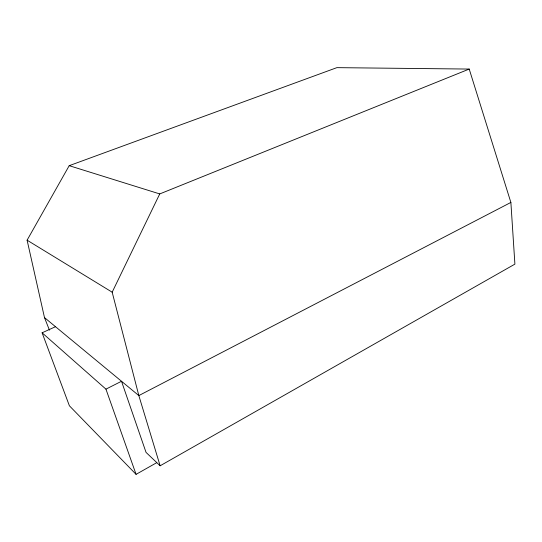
<?xml version="1.0" encoding="UTF-8"?>
<svg xmlns="http://www.w3.org/2000/svg" width="542" height="542" viewBox="0 0 542 542"><rect width="100%" height="100%" fill="white"/><g stroke="black" fill="none" stroke-linecap="round" stroke-linejoin="round"><path stroke-width="0.81" d="M160.134 465.788L138.833 395.585L112.174 292.192L159.741 193.928L469.209 69.064L510.876 202.437L514.9 264.13L160.134 465.788L146.042 452.401L121.51 381.27L105.941 389.136L42.107 332.802L55.508 326.704M49.437 330.153L44.491 317.598L27.1 240.181L69.207 165.676L336.873 67.648L469.209 69.064M42.107 332.802L69.396 405.789L136.069 474.352L156.652 462.719M510.876 202.437L138.833 395.585L44.491 317.598M69.207 165.676L159.741 193.928M27.1 240.181L112.174 292.192M105.941 389.136L136.069 474.352"/></g></svg>
